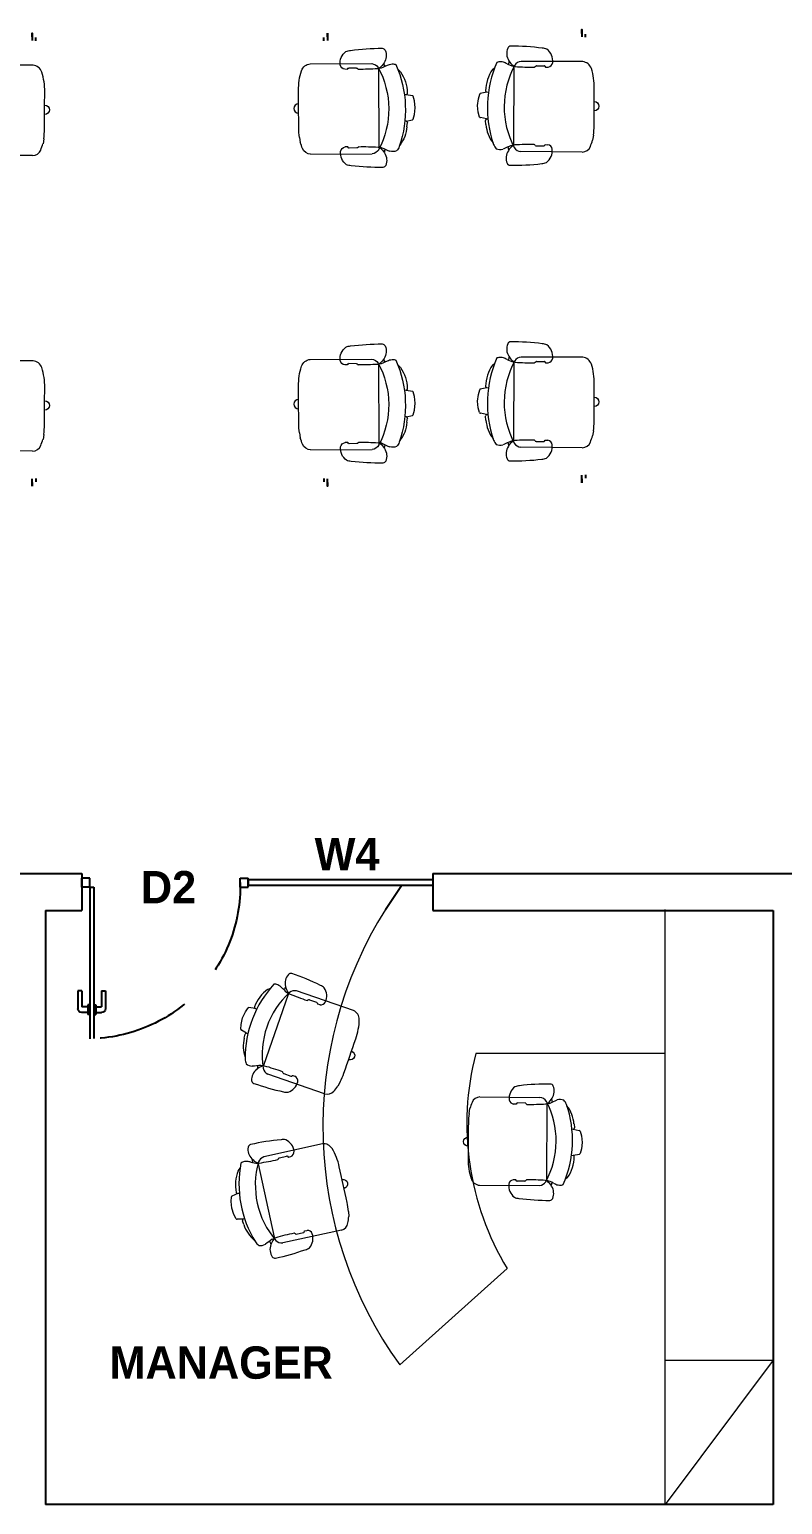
# Model space of a CAD drawing. Header units: inches. Extents: x 484217 to 497210, y -26946 to -21493.
# Drawn here: x 493300.9 to 493484.3, y -24353.8 to -23994.6 of the extents above; entities that cross this region are included whole.
import ezdxf

# ---------------------------------------------------------------- set-up
doc = ezdxf.new("R2010")
doc.units = ezdxf.units.IN
doc.header["$LTSCALE"] = 20
doc.header["$MEASUREMENT"] = 0
for name, pattern in [('DASHED', [0.75, 0.5, -0.25]), ('HIDDEN2', [0.1875, 0.125, -0.0625]), ('TRATTEGGIATA2', [9.525, 6.35, -3.175])]:
    doc.linetypes.add(name, pattern=pattern)
doc.layers.add('A-furniture', color=50, linetype='Continuous', lineweight=9)
doc.layers.add('I-ANNO-TEXT', color=7, linetype='Continuous', lineweight=18)
for name, color, linetype in [('GLAZING', 4, 'Continuous'), ('I-FURN', 4, 'Continuous'), ('I-WALL-IN', 3, 'Continuous')]:
    doc.layers.add(name, color=color, linetype=linetype)
doc.styles.add('MICRO', font='')
doc.styles.get('MICRO').set_extended_font_data('MicrogrammaSSi', bold=True)

# ---------------------------------------------------------------- blocks, each defined once
blk = doc.blocks.new('1505774114')
for p, q in [((381, 1577, 616), (411, 1577, 616)), ((413, 1557, 26), (395, 1557, 26)), ((2781, 1557, 26), (2799, 1557, 26)), ((2813, 1577, 616), (2783, 1577, 616)), ((381, -23, 616), (411, -23, 616)), ((413, -3, 26), (395, -3, 26)), ((2781, -3, 26), (2799, -3, 26)), ((2813, -23, 616), (2783, -23, 616))]:
    blk.add_line(p, q)
at = {"extrusion": (1.22461e-16, 1, 0)}
for centre, radius in [((-381, 586, 1577), 10.5), ((-381, 586, 1577), 8.5), ((-2813, 586, 1577), 10.5), ((-2813, 586, 1577), 8.5)]:
    blk.add_circle(centre, radius, dxfattribs=at)
at = {"extrusion": (0, -1, 0)}
for centre, radius in [((381, 586, 23), 10.5), ((381, 586, 23), 8.5), ((2813, 586, 23), 10.5), ((2813, 586, 23), 8.5)]:
    blk.add_circle(centre, radius, dxfattribs=at)
blk = doc.blocks.new('A$C6A0E07C9')
at = {"layer": 'A-furniture'}
for p, q in [((-0.2138, 0.2718), (0.1182, 0.2876)), ((-0.0121, 0.2424), (-0.025, 0.2422)), ((-0.0115, 0.2426), (-0.0121, 0.2424)), ((-0.0112, 0.2428), (-0.0115, 0.2426)), ((-0.0079, 0.2484), (-0.0112, 0.2428)), ((0.0377, 0.2515), (-0.0033, 0.2499)), ((0.0418, 0.2505), (0.045, 0.2473)), ((0.045, 0.2473), (0.0464, 0.2461)), ((0.0464, 0.2461), (0.0478, 0.2453)), ((0.0478, 0.2453), (0.0485, 0.2451)), ((0.1585, 0.2497), (0.1792, -0.1667)), ((-0.2691, 0.1773), (-0.2664, 0.2046)), ((0.3146, 0.1213), (0.3056, 0.1197)), ((0.3131, 0.1211), (0.3466, 0.116)), ((0.3152, 0.1516), (0.3188, 0.1294)), ((0.3514, 0.1128), (0.36, 0.0876)), ((0.36, 0.0876), (0.3659, 0.0513)), ((-0.2907, 0.0196), (-0.2893, 0.0294)), ((-0.2883, 0.01), (-0.2907, 0.0196)), ((-0.2893, 0.0294), (-0.2841, 0.0379)), ((-0.2824, 0.002), (-0.2883, 0.01)), ((-0.2841, 0.0379), (-0.2762, 0.0438)), ((-0.2739, -0.003), (-0.2824, 0.002)), ((-0.2762, 0.0438), (-0.2666, 0.0462)), ((0.3636, 0.0146), (0.3576, -0.0113)), ((0.3659, 0.0513), (0.3636, 0.0146)), ((-0.2641, -0.0045), (-0.2739, -0.003)), ((0.3108, -0.0224), (0.3218, -0.0234)), ((0.3197, -0.023), (0.3546, -0.0146)), ((0.3546, -0.0146), (0.3564, -0.0132)), ((0.3564, -0.0132), (0.3576, -0.0113)), ((0.2962, -0.1472), (0.2839, -0.1595)), ((-0.1895, -0.2174), (0.1433, -0.1996)), ((0.0087, -0.176), (-0.0042, -0.1772)), ((0.0094, -0.1763), (0.0087, -0.176)), ((0.0097, -0.1764), (0.0094, -0.1763)), ((0.0135, -0.1816), (0.0097, -0.1764)), ((0.0591, -0.1802), (0.0183, -0.1827)), ((0.0631, -0.1788), (0.066, -0.1753)), ((0.066, -0.1753), (0.0673, -0.174)), ((0.0673, -0.174), (0.0686, -0.173)), ((0.0686, -0.173), (0.0692, -0.1728))]:
    blk.add_line(p, q, dxfattribs=at)
for centre, radius, start, end in [((0.0274, 0.2777), 0.0792, 129.49988, 189.11522), ((0.0065, 0.2825), 0.0635, 94.07923, 117.59377), ((0.2241, -0.8917), 1.2574, 92.35943, 100.17565), ((0.1721, 0.3454), 0.0192, 28.12557, 89.24362), ((0.1209, 0.3234), 0.0749, 330.37939, 24.51295), ((-0.21, 0.2233), 0.0487, 94.52598, 161.01093), ((-0.0222, 0.2712), 0.0292, 192.00474, 264.44095), ((-0.0038, 0.2437), 0.00623, 84.84548, 131.31741), ((0.0374, 0.2414), 0.0101, 64.52807, 88.63913), ((0.0007, 1.5534), 1.3091, 272.08986, 276.67605), ((0.117, 0.2414), 0.0463, 34.09018, 88.4441), ((0.1493, 0.274), 0.0211, 279.8693, 313.34338), ((-0.2488, 0.0248), 0.4712, 334.59734, 30.97321), ((0.1704, 0.2449), 0.0129, 130.13659, 158.01734), ((0.1866, 0.1808), 0.0779, 100.05254, 108.26721), ((0.1077, 0.3263), 0.0879, 309.67257, 333.02228), ((-1.1254, 2.7931), 2.8487, 297.11573, 298.06946), ((-0.9196, -0.0126), 1.143, 14.09314, 15.00562), ((0.2336, 0.2226), 0.0597, 72.52818, 107.70113), ((0.1951, 0.2221), 0.0806, 25.51985, 45.53867), ((-0.3014, 0.0263), 0.6141, 339.61076, 22.04666), ((0.1276, 0.1249), 0.1894, 8.09249, 40.8276), ((0.1816, 0.1421), 0.4521, 175.52891, 182.09908), ((0.5941, -0.0351), 0.8932, 162.12026, 164.43231), ((72.2191, 3.6268), 72.5738, 182.765274, 182.924882), ((0.31, 0.1288), 0.0088, 301.08798, 3.16667), ((0.3467, 0.1108), 0.00513, 22.81842, 91.00758), ((0.0809, -0.0616), 0.3414, 182.48103, 200.75528), ((0.1162, -0.0378), 0.2107, 328.69616, 1.80788), ((0.3177, -0.0315), 0.00903, 2.12372, 63.37094), ((-0.1856, -0.1603), 0.0572, 202.88209, 266.11689), ((0.0516, -0.2073), 0.0792, 176.57822, 236.19355), ((0.0015, -0.2058), 0.0292, 101.25248, 173.68869), ((0.0171, -0.1766), 0.00623, 234.37601, 280.84795), ((0.0579, -0.1702), 0.0101, 277.0543, 301.16536), ((0.1515, -1.4793), 1.3091, 89.01739, 93.60357), ((0.138, -0.155), 0.0449, 276.79393, 330.15211), ((0.1724, -0.1915), 0.0211, 52.35005, 85.82413), ((0.197, -0.1553), 0.0211, 212.66016, 229.03524), ((0.1633, -0.2919), 0.1223, 63.05477, 80.63565), ((0.1362, -0.2476), 0.0879, 32.67116, 56.02087), ((-0.9196, -0.0126), 1.143, 350.69637, 351.61264), ((0.1491, -0.2435), 0.0749, 341.18048, 35.31404), ((0.3239, 0.0551), 0.2601, 246.15386, 250.81737), ((0.249, -0.1528), 0.0392, 254.29981, 275.99109), ((0.2537, -0.1401), 0.0518, 269.3553, 293.37881), ((0.0312, -0.2142), 0.0635, 248.09967, 271.6142), ((0.1312, 0.9758), 1.2574, 265.51777, 273.33401), ((0.2022, -0.2604), 0.0192, 276.44982, 337.56787)]:
    blk.add_arc(centre, radius, start, end, dxfattribs=at)
blk = doc.blocks.new('glass doors- 900')
for p, q in [((387080.9, -15045.5), (387080.9, -14224.6)), ((387102.3, -15045.5), (387102.3, -14226.3)), ((387070.1, -14365.5), (387038, -14365.5)), ((387080.9, -14354.8), (387070.1, -14354.8)), ((387070.1, -14408.4), (387070.1, -14354.8)), ((387102.3, -14354.8), (387113, -14354.8)), ((387113, -14408.4), (387113, -14354.8)), ((387113, -14365.5), (387145.1, -14365.5)), ((387016.6, -14483.4), (387016.6, -14387)), ((387038, -14483.4), (387038, -14397.7)), ((387070.1, -14397.7), (387038, -14397.7)), ((387080.9, -14408.4), (387070.1, -14408.4)), ((387102.3, -14408.4), (387113, -14408.4)), ((387113, -14397.7), (387145.1, -14397.7)), ((387145.1, -14483.4), (387145.1, -14397.7)), ((387166.6, -14483.4), (387166.6, -14387)), ((387038, -14483.4), (387016.6, -14483.4)), ((387145.1, -14483.4), (387166.6, -14483.4)), ((387038, -15045.5), (387038, -15092.6)), ((387080.9, -15045.5), (387038, -15045.5)), ((387080.9, -15045.5), (387080.9, -15092.6)), ((387080.9, -15045.5), (387080.9, -15092.6)), ((387080.9, -15045.5), (387102.3, -15045.5)), ((387895.1, -15045.5), (387895.1, -15092.6)), ((387895.1, -15045.5), (387895.1, -15092.6)), ((387895.1, -15045.5), (387895.1, -15045.5)), ((387895.1, -15045.5), (387938, -15045.5)), ((387938, -15045.5), (387938, -15092.6)), ((387080.9, -15092.6), (387038, -15092.6)), ((387895.1, -15092.6), (387938, -15092.6))]:
    blk.add_line(p, q)
at = {"linetype": 'DASHED', "ltscale": 50}
blk.add_arc((387070.1, -15049.8), 825.3, 358.60282, 89.25501, dxfattribs=at)
for centre, start, end in [((387038, -14387), 90, 180), ((387145.1, -14387), 0, 90)]:
    blk.add_arc(centre, 21.4, start, end)
blk = doc.blocks.new('*U164')
at = {"layer": 'A-furniture'}
for p, q in [((2.5, -0.6), (2.5, 0)), ((3.3, -0.6), (0, -0.6)), ((0.8, -0.6), (0.8, -1.65)), ((1.9915, -1.4758), (2.5254, -2.0716))]:
    blk.add_line(p, q, dxfattribs=at)
at = {"layer": 'A-furniture', "linetype": 'HIDDEN2'}
blk.add_line((2.5, 0), (3.3, -0.6), dxfattribs=at)
at = {"layer": 'A-furniture'}
for centre, radius, start, end in [((1.1885, -0.1453), 1.5541, 255.52138, 301.11099), ((1.2039, -0.2339), 2.2635, 237.86798, 305.72146)]:
    blk.add_arc(centre, radius, start, end, dxfattribs=at)
for p, rotation in [((1.3234, -1.428), 86.85652716130764), ((0.6913, -2.5849), 248.0226334994808), ((1.5459, -2.6506), 279.5773348211345)]:
    blk.add_blockref('A$C6A0E07C9', p, dxfattribs=dict(at, rotation=rotation))

msp = doc.modelspace()

# ---------------------------------------------------------------- linework, layer by layer
at = {"color": 8}
msp.add_line((493387.56, -24208.89), (493391.52, -24203.06), dxfattribs=at)
at = {"layer": 'GLAZING', "elevation": 6.93}
for points in [[(493399.11, -24201.71), (493354.11, -24201.71)], [(493354.11, -24201.71), (493354.11, -24203.06)], [(493399.11, -24203.06), (493354.11, -24203.06)]]:
    msp.add_lwpolyline(points, dxfattribs=at)
at = {"layer": 'I-WALL-IN'}
for p, q in [((493313.61, -24200.17, 6.93), (493313.61, -24204.67, 6.93)), ((493399.11, -24200.17, 6.93), (493399.11, -24204.67, 6.93)), ((493313.61, -24204.67, 6.93), (493313.61, -24209.17, 6.93)), ((493399.11, -24204.67, 6.93), (493399.11, -24209.17, 6.93)), ((493304.73, -24209.17, 6.93), (493304.73, -24353.85, 6.93)), ((493482.04, -24353.85, 6.93), (493304.73, -24353.85, 6.93))]:
    msp.add_line(p, q, dxfattribs=at)
at = {"layer": 'I-WALL-IN', "elevation": 6.93}
for points in [[(493145.96, -24200.17), (493313.61, -24200.17)], [(493399.11, -24200.17), (493513.54, -24200.17)], [(493304.73, -24209.17), (493313.61, -24209.17)], [(493399.11, -24209.17), (493482.04, -24209.17)], [(493482.04, -24209.17), (493482.04, -24353.85)]]:
    msp.add_lwpolyline(points, dxfattribs=at)

# ---------------------------------------------------------------- block references
at = {"xscale": 43.92677977799411, "yscale": 43.92677977799411, "zscale": 43.92677977799411, "rotation": 270}
msp.add_blockref('*U164', (493482.04, -24208.89), dxfattribs=at)
at = {"layer": 'A-furniture'}
for p, xscale, yscale, zscale, rotation in [((493292.69, -24012.57, 3.32), 45.00000000027777, 45.00000000027777, 45.00000000027777, 176.8565271613339), ((493378.28, -24012.24, 42.26), -45.00000000027777, 45, 45, 183.1434728386661), ((493426.57, -24011.71, 4.14), 45.00000000027777, 45.00000000027777, 45.00000000027777, 176.8565271613339), ((493292.69, -24084.57, 4.13), 45.00000000027777, 45.00000000027777, 45.00000000027777, 176.8565271613339), ((493378.28, -24084.24, 43.07), -45.00000000027777, 45, 45, 183.1434728386661), ((493426.57, -24083.71, 4.95), 45.00000000027777, 45.00000000027777, 45.00000000027777, 176.8565271613339)]:
    msp.add_blockref('A$C6A0E07C9', p, dxfattribs=dict(at, xscale=xscale, yscale=yscale, zscale=zscale, rotation=rotation))
at = {"layer": 'GLAZING', "xscale": -0.04500000025145709, "yscale": 0.04499999998952262, "zscale": 0.04499999999999744, "rotation": 180}
msp.add_blockref('glass doors- 900', (475896.9, -24880.5, 6.93), dxfattribs=at)
at = {"layer": 'I-FURN', "linetype": 'TRATTEGGIATA2', "xscale": 0.04499999998952262, "yscale": 0.04499999998952262, "zscale": 0.04499999998952262, "rotation": 90}
for p in [(493372.46, -24122.51, -26.79), (493506.34, -24121.65, -25.96)]:
    msp.add_blockref('1505774114', p, dxfattribs=at)

# ---------------------------------------------------------------- texts
at = {"layer": 'I-ANNO-TEXT', "char_height": 7.875, "attachment_point": 1, "style": 'MICRO'}
for s, insert in [('{\\fBahnschrift Light|b1|i0|c0|p34;W4}', (493370.32, -24191.5, 6.93)), ('{\\fBahnschrift Light|b1|i0|c0|p34;D2}', (493328, -24199.55, 6.93)), ('{\\fBahnschrift Light|b1|i0|c0|p34;MANAGER }', (493320.35, -24315.34))]:
    msp.add_mtext_dynamic_manual_height_columns(s, width=7.4099, gutter_width=1.5, heights=[0], dxfattribs=dict(at, insert=insert))

doc.saveas('drawing.dxf')
